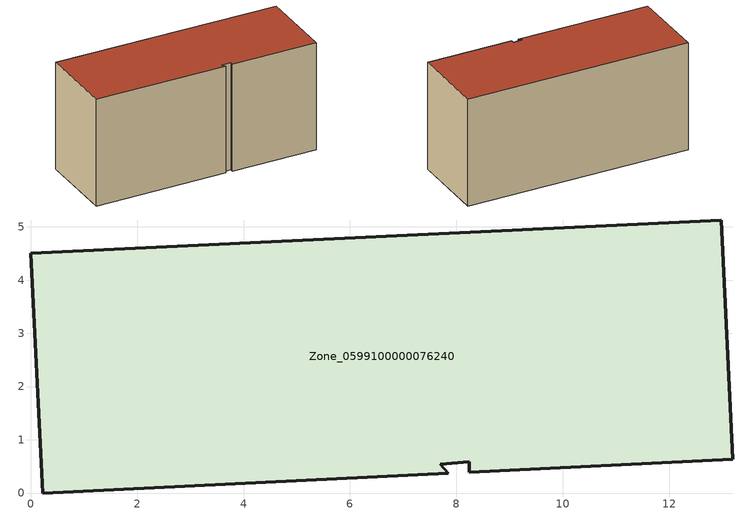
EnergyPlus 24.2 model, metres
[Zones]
Zone_0599100000076240
 floor ground (C_G): 0,4.51 12.98,5.13 13.2,0.64 8.24,0.39 8.24,0.58 7.69,0.54 7.85,0.37 0.23,0 z0
 wall outside (C_F): 12.98,5.13 0,4.51 0.23,0 7.85,0.37 7.69,0.54 8.24,0.58 8.24,0.39 13.2,0.64 12.98,5.13 z0:6.35
 roof outside (C_R): 8.24,0.58 8.24,0.39 13.2,0.64 12.98,5.13 0,4.51 0.23,0 7.85,0.37 7.69,0.54 z6.35
[BUILDING]
Pand.0599100000076240: North Axis=0; Terrain=City; Loads Convergence Tolerance Value=0.04; Temperature Convergence Tolerance Value=0.4; Solar Distribution=FullExterior; Maximum Number of Warmup Days=25; Minimum Number of Warmup Days=1
[Site:Location]
Rotterdam.The.Hague.AP_ZH_NLD Design_Conditions: Latitude=51.96; Longitude=4.45; Time Zone=1; Elevation=-4.5
[SITE:GROUNDTEMPERATURE:BUILDINGSURFACE]
18, 18, 18, 18, 18, 18, 18, 18, 18, 18, 18, 18
[MATERIAL] Thermal Absorptance=0.9; Solar Absorptance=0.7; Visible Absorptance=0.7
Name | Roughness | Thickness | Conductivity | Density | Specific Heat
G.TC.1946 | MediumSmooth | 0.15 | 1 | 540 | 1210
F.TC.1946 | Rough | 0.3 | 0.857143 | 1920 | 840
R.TC.1946 | MediumRough | 0.2 | 0.909091 | 1500 | 1000
[CONSTRUCTION]
C_G: G.TC.1946
C_F: F.TC.1946
C_R: R.TC.1946
[ZONE]
Zone_0599100000076240: Type=1; Multiplier=1; Ceiling Height=Autocalculate; Volume=Autocalculate; Floor Area=autocalculate; Part of Total Floor Area=Yes
[ZONEINFILTRATION:DESIGNFLOWRATE]
Infil_Zone_0599100000076240: Zone or ZoneList or Space or SpaceList=Zone_0599100000076240; Schedule=AlwaysOn; Design Flow Rate Calculation Method=Flow/Area; Flow Rate per Floor Area=0.003; Constant Term Coefficient=1; Temperature Term Coefficient=0; Velocity Term Coefficient=0; Velocity Squared Term Coefficient=0
[HVACTEMPLATE:ZONE:IDEALLOADSAIRSYSTEM]
Zone_0599100000076240: Maximum Heating Supply Air Temperature=50; Minimum Cooling Supply Air Temperature=13; Maximum Heating Supply Air Humidity Ratio=0.0156; Minimum Cooling Supply Air Humidity Ratio=0.0077; Heating Limit=NoLimit; Cooling Limit=NoLimit; Dehumidification Control Type=ConstantSensibleHeatRatio; Cooling Sensible Heat Ratio=0.7; Dehumidification Setpoint=60; Humidification Control Type=None; Humidification Setpoint=30; Outdoor Air Method=None; Outdoor Air Flow Rate per Person=0.00944; Outdoor Air Flow Rate per Zone Floor Area=0; Outdoor Air Flow Rate per Zone=0; Demand Controlled Ventilation Type=None; Outdoor Air Economizer Type=NoEconomizer; Heat Recovery Type=None; Sensible Heat Recovery Effectiveness=0.7; Latent Heat Recovery Effectiveness=0.65
[ZONECONTROL:THERMOSTAT]
ThermostatControl_Zone_0599100000076240: Zone or ZoneList=Zone_0599100000076240; Control Type Schedule=DualSetpointControlType; Control 1=Thermostat_Zone_0599100000076240; Temperature Difference Between Cutout And Setpoint=0
[THERMOSTATSETPOINT:DUALSETPOINT]
Thermostat_Zone_0599100000076240: Heating Setpoint Temperature Schedule=HeatingSetpoint_Zone_0599100000076240; Cooling Setpoint Temperature Schedule=CoolingSetpoint_Zone_0599100000076240
[SCHEDULE:COMPACT]
HeatingSetpoint_Zone_0599100000076240: Through: 12/31, For: AllDays, Until: 24:00, 21
CoolingSetpoint_Zone_0599100000076240: Through: 12/31, For: AllDays, Until: 24:00, 24
DualSetpointControlType: Through: 12/31, For: AllDays, Until: 24:00, 4
AlwaysOn: Through: 12/31, For: AllDays, Until: 24:00, 1
